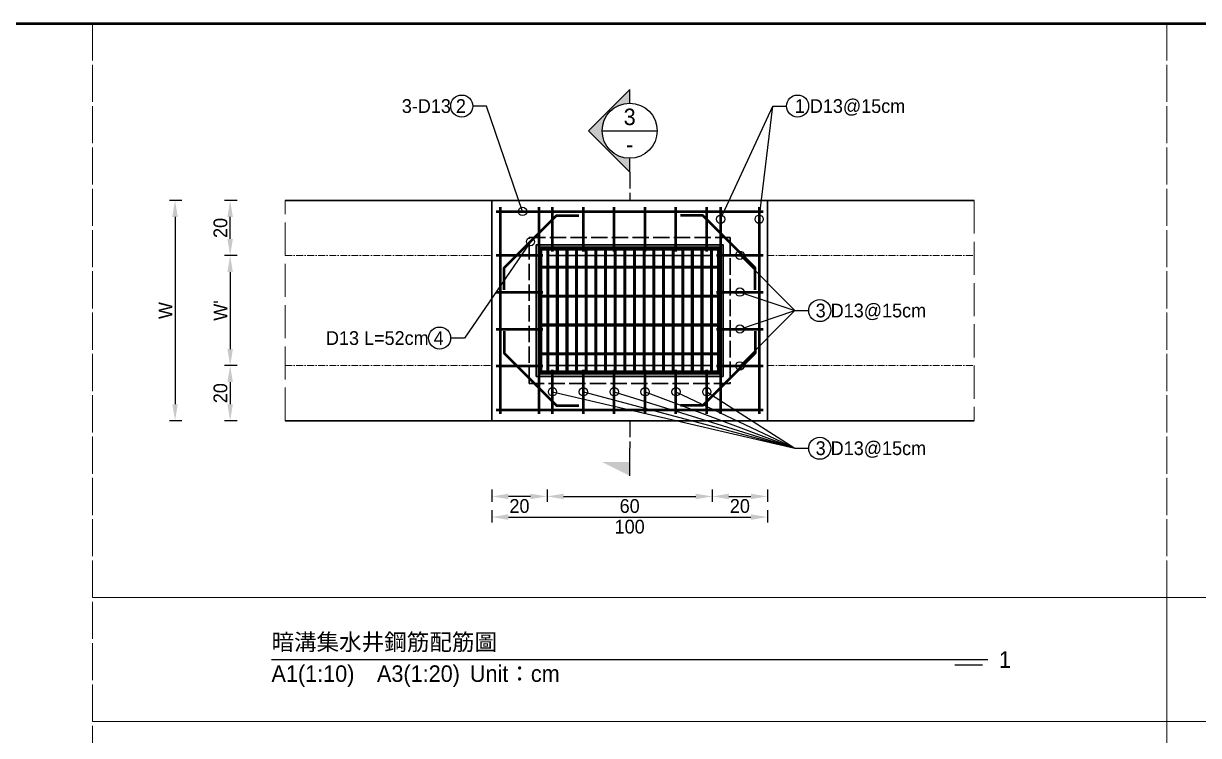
# Model space of a CAD drawing. Extents: x -7340 to 3675, y -3342 to 777.
# Drawn here: x -6485 to -6058.6, y -1772.6 to -1514 of the extents above; entities that cross this region are included whole.
import ezdxf
from ezdxf import colors
from ezdxf.entities.mleader import LeaderData, LeaderLine
from ezdxf.math import Vec2, Vec3

# ---------------------------------------------------------------- set-up
doc = ezdxf.new("R2010")
doc.units = 0
doc.header["$MEASUREMENT"] = 0
doc.linetypes.add('ACAD_ISO02W100', pattern=[15, 12, -3])
doc.linetypes.add('CENTERX2', pattern=[4, 2.5, -0.5, 0.5, -0.5])
for name, color, linetype, lineweight in [('一、3.基本-變更', 1, 'Continuous', 50), ('二、1.繪圖-既有設施', 8, 'Continuous', 20), ('二、2.繪圖-施作項目', 181, 'Continuous', 30), ('二、5.繪圖-鋼筋', 60, 'Continuous', 50), ('二、6.繪圖-其他施作項目', 35, 'Continuous', 30)]:
    doc.layers.add(name, color=color, linetype=linetype, lineweight=lineweight)
doc.layers.add('一、4.基本-隱藏', color=9, linetype='ACAD_ISO02W100', lineweight=20, plot=False)
doc.layers.add('三、3.文字-註解文字', color=2, linetype='Continuous')
doc.styles.add('次圖名(詳圖)', font='MS PGothic.ttf', dxfattribs={"height": 6})
doc.styles.add('註解文字(詳圖)', font='MS PGothic.ttf', dxfattribs={"height": 5})
doc.dimstyles.new('註解文字(詳圖)', dxfattribs={"dimtxt": 5, "dimasz": 6, "dimexe": 2, "dimexo": 5, "dimgap": 1, "dimtad": 2, "dimzin": 0, "dimdsep": 46, "dimtxsty": '註解文字(詳圖)', "dimcen": 0.1, "dimclrd": 144, "dimclre": 144, "dimclrt": 256, "dimadec": 0, "dimazin": 0, "dimtfac": 1, "dimtofl": 0, "dimtmove": 0, "dimatfit": 3, "dimfxlon": 1, "dimtolj": 1, "dimtzin": 0, "dimlwd": -1, "dimlwe": -1, "dimarcsym": 1})
pattern_1 = [(45, (-7470.3608, -1414.5957), (-2.65165, 2.65165), []), (45, (-7469.477, -1414.5957), (-2.65165, 2.65165), []), (45, (-7468.593, -1414.5957), (-2.65165, 2.65165), []), (45, (-7467.709, -1414.5957), (-2.65165, 2.65165), [])]

# ---------------------------------------------------------------- blocks, each defined once
blk = doc.blocks.new('*D376')
at = {"layer": 'Defpoints', "color": 0, "transparency": 16777216}
for p in [(-6410, -1578.25), (-6390, -1578.25), (-6390, -1598.25)]:
    blk.add_point(p, dxfattribs=at)
at = {"layer": '三、3.文字-註解文字', "color": 144, "transparency": 16777216}
for p, q in [((-6407.5, -1578.25), (-6412, -1578.25)), ((-6410, -1592.25), (-6410, -1584.25)), ((-6407.5, -1598.25), (-6412, -1598.25))]:
    blk.add_line(p, q, dxfattribs=at)
for points in [[(-6411, -1584.25), (-6409, -1584.25), (-6410, -1578.25)], [(-6411, -1592.25), (-6409, -1592.25), (-6410, -1598.25)]]:
    blk.add_solid(points, dxfattribs=at)
at = {"layer": '三、3.文字-註解文字', "transparency": 16777216, "insert": (-6413.5, -1588.25), "char_height": 5, "attachment_point": 5, "rotation": 90, "style": '註解文字(詳圖)'}
blk.add_mtext('\\A1;20', dxfattribs=at)
blk = doc.blocks.new('*D385')
at = {"layer": 'Defpoints', "color": 0, "transparency": 16777216}
for p in [(-6390, -1598.25), (-6410, -1638.25), (-6390, -1638.25)]:
    blk.add_point(p, dxfattribs=at)
at = {"layer": '三、3.文字-註解文字', "color": 144, "transparency": 16777216}
for p, q in [((-6407.5, -1598.25), (-6412, -1598.25)), ((-6410, -1604.25), (-6410, -1632.25)), ((-6407.5, -1638.25), (-6412, -1638.25))]:
    blk.add_line(p, q, dxfattribs=at)
for points in [[(-6411, -1604.25), (-6409, -1604.25), (-6410, -1598.25)], [(-6411, -1632.25), (-6409, -1632.25), (-6410, -1638.25)]]:
    blk.add_solid(points, dxfattribs=at)
at = {"layer": '三、3.文字-註解文字', "transparency": 16777216, "insert": (-6413.5, -1618.25), "char_height": 5, "attachment_point": 5, "rotation": 90, "style": '註解文字(詳圖)'}
blk.add_mtext("\\A1;W'", dxfattribs=at)
blk = doc.blocks.new('*D386')
at = {"layer": 'Defpoints', "color": 0, "transparency": 16777216}
for p in [(-6390, -1638.25), (-6410, -1658.25), (-6390, -1658.25)]:
    blk.add_point(p, dxfattribs=at)
at = {"layer": '三、3.文字-註解文字', "color": 144, "transparency": 16777216}
for p, q in [((-6407.5, -1638.25), (-6412, -1638.25)), ((-6410, -1644.25), (-6410, -1652.25)), ((-6407.5, -1658.25), (-6412, -1658.25))]:
    blk.add_line(p, q, dxfattribs=at)
for points in [[(-6411, -1644.25), (-6409, -1644.25), (-6410, -1638.25)], [(-6411, -1652.25), (-6409, -1652.25), (-6410, -1658.25)]]:
    blk.add_solid(points, dxfattribs=at)
at = {"layer": '三、3.文字-註解文字', "transparency": 16777216, "insert": (-6413.5, -1648.25), "char_height": 5, "attachment_point": 5, "rotation": 90, "style": '註解文字(詳圖)'}
blk.add_mtext('\\A1;20', dxfattribs=at)
blk = doc.blocks.new('*D387')
at = {"layer": 'Defpoints', "color": 0, "transparency": 16777216}
for p in [(-6390, -1578.25), (-6430, -1658.25), (-6390, -1658.25)]:
    blk.add_point(p, dxfattribs=at)
at = {"layer": '三、3.文字-註解文字', "color": 144, "transparency": 16777216}
for p, q in [((-6427.5, -1578.25), (-6432, -1578.25)), ((-6430, -1584.25), (-6430, -1652.25)), ((-6427.5, -1658.25), (-6432, -1658.25))]:
    blk.add_line(p, q, dxfattribs=at)
for points in [[(-6431, -1584.25), (-6429, -1584.25), (-6430, -1578.25)], [(-6431, -1652.25), (-6429, -1652.25), (-6430, -1658.25)]]:
    blk.add_solid(points, dxfattribs=at)
at = {"layer": '三、3.文字-註解文字', "transparency": 16777216, "insert": (-6433.5, -1618.25), "char_height": 5, "attachment_point": 5, "rotation": 90, "style": '註解文字(詳圖)'}
blk.add_mtext('\\A1;W', dxfattribs=at)
blk = doc.blocks.new('_Small')
at = {"color": 0, "linetype": 'ByBlock', "lineweight": -2}
blk.add_circle((0, 0), 0.25, dxfattribs=at)
blk = doc.blocks.new('*D399')
at = {"layer": 'Defpoints', "color": 0, "transparency": 16777216}
for p in [(-6315, -1638.25), (-6295, -1638.25), (-6315, -1685.75)]:
    blk.add_point(p, dxfattribs=at)
at = {"layer": '三、3.文字-註解文字', "color": 144, "transparency": 16777216}
for p, q in [((-6315, -1683.25), (-6315, -1687.75)), ((-6295, -1683.25), (-6295, -1687.75)), ((-6301, -1685.75), (-6309, -1685.75))]:
    blk.add_line(p, q, dxfattribs=at)
for points in [[(-6309, -1684.75), (-6309, -1686.75), (-6315, -1685.75)], [(-6301, -1684.75), (-6301, -1686.75), (-6295, -1685.75)]]:
    blk.add_solid(points, dxfattribs=at)
at = {"layer": '三、3.文字-註解文字', "transparency": 16777216, "insert": (-6305, -1689.25), "char_height": 5, "attachment_point": 5, "style": '註解文字(詳圖)'}
blk.add_mtext('\\A1;20', dxfattribs=at)
blk = doc.blocks.new('*D400')
at = {"layer": 'Defpoints', "color": 0, "transparency": 16777216}
for p in [(-6295, -1638.25), (-6235, -1638.25), (-6235, -1685.75)]:
    blk.add_point(p, dxfattribs=at)
at = {"layer": '三、3.文字-註解文字', "color": 144, "transparency": 16777216}
for p, q in [((-6295, -1683.25), (-6295, -1687.75)), ((-6235, -1683.25), (-6235, -1687.75)), ((-6289, -1685.75), (-6241, -1685.75))]:
    blk.add_line(p, q, dxfattribs=at)
for points in [[(-6289, -1684.75), (-6289, -1686.75), (-6295, -1685.75)], [(-6241, -1684.75), (-6241, -1686.75), (-6235, -1685.75)]]:
    blk.add_solid(points, dxfattribs=at)
at = {"layer": '三、3.文字-註解文字', "transparency": 16777216, "insert": (-6265, -1689.25), "char_height": 5, "attachment_point": 5, "style": '註解文字(詳圖)'}
blk.add_mtext('\\A1;60', dxfattribs=at)
blk = doc.blocks.new('*D401')
at = {"layer": 'Defpoints', "color": 0, "transparency": 16777216}
for p in [(-6235, -1638.25), (-6215, -1638.25), (-6215, -1685.75)]:
    blk.add_point(p, dxfattribs=at)
at = {"layer": '三、3.文字-註解文字', "color": 144, "transparency": 16777216}
for p, q in [((-6235, -1683.25), (-6235, -1687.75)), ((-6215, -1683.25), (-6215, -1687.75)), ((-6229, -1685.75), (-6221, -1685.75))]:
    blk.add_line(p, q, dxfattribs=at)
for points in [[(-6229, -1684.75), (-6229, -1686.75), (-6235, -1685.75)], [(-6221, -1684.75), (-6221, -1686.75), (-6215, -1685.75)]]:
    blk.add_solid(points, dxfattribs=at)
at = {"layer": '三、3.文字-註解文字', "transparency": 16777216, "insert": (-6225, -1689.25), "char_height": 5, "attachment_point": 5, "style": '註解文字(詳圖)'}
blk.add_mtext('\\A1;20', dxfattribs=at)
blk = doc.blocks.new('*D402')
at = {"layer": 'Defpoints', "color": 0, "transparency": 16777216}
for p in [(-6315, -1658.25), (-6215, -1658.25), (-6215, -1693.25)]:
    blk.add_point(p, dxfattribs=at)
at = {"layer": '三、3.文字-註解文字', "color": 144, "transparency": 16777216}
for p, q in [((-6315, -1690.75), (-6315, -1695.25)), ((-6215, -1690.75), (-6215, -1695.25)), ((-6309, -1693.25), (-6221, -1693.25))]:
    blk.add_line(p, q, dxfattribs=at)
for points in [[(-6309, -1692.25), (-6309, -1694.25), (-6315, -1693.25)], [(-6221, -1692.25), (-6221, -1694.25), (-6215, -1693.25)]]:
    blk.add_solid(points, dxfattribs=at)
at = {"layer": '三、3.文字-註解文字', "transparency": 16777216, "insert": (-6265, -1696.75), "char_height": 5, "attachment_point": 5, "style": '註解文字(詳圖)'}
blk.add_mtext('\\A1;100', dxfattribs=at)

msp = doc.modelspace()

# ---------------------------------------------------------------- hatches: boundary and pattern name
at = {"layer": '三、3.文字-註解文字'}
h = msp.add_hatch(color=256, dxfattribs=at)
h.dxf.hatch_style = 1
h.paths.add_polyline_path([(-6265, -1537.943), (-6280, -1552.943), (-6265, -1567.943), (-6265, -1562.943, -0.4142136), (-6275, -1552.943, -0.4142136), (-6265, -1542.943)])
h = msp.add_hatch(color=256, dxfattribs=at)
h.dxf.hatch_style = 1
h.paths.add_polyline_path([(-6275, -1673.25), (-6265, -1678.25), (-6265, -1673.25)])
at = {"layer": '二、6.繪圖-其他施作項目'}
h = msp.add_hatch(color=256, dxfattribs=at)
h.dxf.hatch_style = 1
h.paths.add_polyline_path([(-6298.9, -1642.15), (-6231.1, -1642.15), (-6231.1, -1594.35), (-6298.9, -1594.35)])
h.paths.add_polyline_path([(-6298, -1641.25), (-6232, -1641.25), (-6232, -1595.25), (-6298, -1595.25)], flags=16)
h.paths.add_polyline_path([(-6295, -1598.25), (-6235, -1598.25), (-6235, -1638.25), (-6295, -1638.25)], flags=0)
h = msp.add_hatch(dxfattribs=at)
h.set_pattern_fill('ANSI34', color=256, scale=5)
h.set_pattern_definition(pattern_1)
h.paths.add_polyline_path([(-6233, -1602.25), (-6297, -1602.25), (-6297, -1602.75), (-6233, -1602.75)])
h = msp.add_hatch(dxfattribs=at)
h.set_pattern_fill('ANSI34', color=256, scale=5)
h.set_pattern_definition(pattern_1)
h.paths.add_polyline_path([(-6233, -1612.75), (-6297, -1612.75), (-6297, -1613.25), (-6233, -1613.25)])
h = msp.add_hatch(dxfattribs=at)
h.set_pattern_fill('ANSI34', color=256, scale=5)
h.set_pattern_definition(pattern_1)
h.paths.add_polyline_path([(-6233, -1623.25), (-6297, -1623.25), (-6297, -1623.75), (-6233, -1623.75)])
h = msp.add_hatch(dxfattribs=at)
h.set_pattern_fill('ANSI34', color=256, scale=5)
h.set_pattern_definition(pattern_1)
h.paths.add_polyline_path([(-6233, -1633.75), (-6297, -1633.75), (-6297, -1634.25), (-6233, -1634.25)])

# ---------------------------------------------------------------- linework, layer by layer
at = {"layer": '一、3.基本-變更'}
msp.add_lwpolyline([(-7340, -1514), (-3920, -1514), (-3920, -2021), (-7340, -2021)], close=True, dxfattribs=at)
at = {"layer": '一、4.基本-隱藏'}
for points in [[(-6460, -1514), (-5680, -1514), (-5680, -2021), (-6460, -2021)], [(-6460, -1514), (-6070, -1514), (-6070, -1722.5), (-6460, -1722.5)], [(-6070, -1514), (-5770, -1514), (-5770, -1722.5), (-6070, -1722.5)], [(-6390, -1578.25), (-6140, -1578.25), (-6140, -1658.25), (-6390, -1658.25)], [(-6460, -1722.5), (-6070, -1722.5), (-6070, -1767.5), (-6460, -1767.5)], [(-6070, -1722.5), (-5770, -1722.5), (-5770, -1767.5), (-6070, -1767.5)], [(-6460, -1767.5), (-6070, -1767.5), (-6070, -1976), (-6460, -1976)], [(-6070, -1767.5), (-5770, -1767.5), (-5770, -1976), (-6070, -1976)]]:
    msp.add_lwpolyline(points, close=True, dxfattribs=at)
at = {"layer": '三、3.文字-註解文字'}
for points in [[(-6265, -1542.943), (-6265, -1537.943), (-6280, -1552.943), (-6265, -1567.943), (-6265, -1562.943)], [(-6275, -1552.943), (-6255, -1552.943)], [(-6265, -1678.25), (-6265, -1668.25)], [(-6395, -1745), (-6135, -1745)], [(-6137, -1747), (-6147, -1747)]]:
    msp.add_lwpolyline(points, dxfattribs=at)
at = {"layer": '三、3.文字-註解文字', "linetype": 'ACAD_ISO02W100', "ltscale": 0.5}
for points in [[(-6265, -1567.943), (-6265, -1577.943)], [(-6265, -1658.25), (-6265, -1668.25)]]:
    msp.add_lwpolyline(points, dxfattribs=at)
at = {"layer": '三、3.文字-註解文字'}
for centre, radius in [((-6325.93, -1544), 4), ((-6265, -1552.943), 10), ((-6204.07, -1544), 4), ((-6196, -1618.25), 4), ((-6334, -1628.25), 4), ((-6196, -1668.25), 4)]:
    msp.add_circle(centre, radius, dxfattribs=at)
at = {"layer": '二、1.繪圖-既有設施', "linetype": 'CENTERX2'}
for points in [[(-6390, -1598.25), (-6315, -1598.25)], [(-6215, -1598.25), (-6140, -1598.25)], [(-6390, -1638.25), (-6315, -1638.25)], [(-6215, -1638.25), (-6140, -1638.25)]]:
    msp.add_lwpolyline(points, dxfattribs=at)
at = {"layer": '二、2.繪圖-施作項目'}
for points in [[(-6390, -1578.25), (-6140, -1578.25)], [(-6315, -1578.25), (-6315, -1658.25)], [(-6215, -1578.25), (-6215, -1658.25)], [(-6390, -1658.25), (-6140, -1658.25)]]:
    msp.add_lwpolyline(points, dxfattribs=at)
msp.add_lwpolyline([(-6295, -1598.25), (-6235, -1598.25), (-6235, -1638.25), (-6295, -1638.25)], close=True, dxfattribs=at)
at = {"layer": '二、5.繪圖-鋼筋'}
for points in [[(-6312, -1580.75), (-6312, -1655.75)], [(-6298, -1580.75), (-6298, -1655.75)], [(-6293, -1596.75), (-6293, -1580.75)], [(-6281.8, -1596.75), (-6281.8, -1580.75)], [(-6270.6, -1596.75), (-6270.6, -1580.75)], [(-6259.4, -1596.75), (-6259.4, -1580.75)], [(-6248.2, -1596.75), (-6248.2, -1580.75)], [(-6237, -1596.75), (-6237, -1580.75)], [(-6232, -1580.75), (-6232, -1655.75)], [(-6218, -1580.75), (-6218, -1655.75)], [(-6313.5, -1582.25), (-6216.5, -1582.25)], [(-6310.5, -1610.75), (-6310.5, -1602.75), (-6291.5, -1583.75), (-6283.5, -1583.75)], [(-6219.5, -1610.75), (-6219.5, -1602.75), (-6238.5, -1583.75), (-6246.5, -1583.75)], [(-6313.5, -1598.15), (-6296.5, -1598.15)], [(-6233.5, -1598.15), (-6216.5, -1598.15)], [(-6313.5, -1611.55), (-6296.5, -1611.55)], [(-6233.5, -1611.55), (-6216.5, -1611.55)], [(-6313.5, -1624.95), (-6296.5, -1624.95)], [(-6310.5, -1625.75), (-6310.5, -1633.75), (-6291.5, -1652.75), (-6283.5, -1652.75)], [(-6219.5, -1625.75), (-6219.5, -1633.75), (-6238.5, -1652.75), (-6246.5, -1652.75)], [(-6233.5, -1624.95), (-6216.5, -1624.95)], [(-6313.5, -1638.35), (-6296.5, -1638.35)], [(-6293, -1655.75), (-6293, -1639.75)], [(-6281.8, -1655.75), (-6281.8, -1639.75)], [(-6270.6, -1655.75), (-6270.6, -1639.75)], [(-6259.4, -1655.75), (-6259.4, -1639.75)], [(-6248.2, -1655.75), (-6248.2, -1639.75)], [(-6237, -1655.75), (-6237, -1639.75)], [(-6233.5, -1638.35), (-6216.5, -1638.35)], [(-6313.5, -1654.25), (-6216.5, -1654.25)]]:
    msp.add_lwpolyline(points, dxfattribs=at)
at = {"layer": '二、6.繪圖-其他施作項目', "linetype": 'ACAD_ISO02W100', "ltscale": 0.5}
for points in [[(-6301.5, -1591.75), (-6228.5, -1591.75), (-6228.5, -1644.75), (-6301.5, -1644.75)], [(-6295, -1598.25), (-6235, -1598.25), (-6235, -1638.25), (-6295, -1638.25)]]:
    msp.add_lwpolyline(points, close=True, dxfattribs=at)
at = {"layer": '二、6.繪圖-其他施作項目'}
for points in [[(-6298.9, -1594.35), (-6231.1, -1594.35), (-6231.1, -1642.15), (-6298.9, -1642.15)], [(-6298, -1595.25), (-6232, -1595.25), (-6232, -1641.25), (-6298, -1641.25)], [(-6297.5, -1595.75), (-6232.5, -1595.75), (-6232.5, -1640.75), (-6297.5, -1640.75)]]:
    msp.add_lwpolyline(points, close=True, dxfattribs=at)
for points in [[(-6297.5, -1595.75), (-6232.5, -1595.75)], [(-6297.5, -1595.75), (-6297.5, -1640.75)], [(-6297, -1595.75), (-6297, -1640.75)], [(-6297, -1596.25), (-6233, -1596.25)], [(-6295, -1596.25), (-6295, -1602.25)], [(-6294.5, -1596.25), (-6294.5, -1602.25)], [(-6291.5, -1596.25), (-6291.5, -1602.25)], [(-6291, -1596.25), (-6291, -1602.25)], [(-6288, -1596.25), (-6288, -1602.25)], [(-6287.5, -1596.25), (-6287.5, -1602.25)], [(-6284.5, -1596.25), (-6284.5, -1602.25)], [(-6284, -1596.25), (-6284, -1602.25)], [(-6281, -1596.25), (-6281, -1602.25)], [(-6280.5, -1596.25), (-6280.5, -1602.25)], [(-6277.5, -1596.25), (-6277.5, -1602.25)], [(-6277, -1596.25), (-6277, -1602.25)], [(-6274, -1596.25), (-6274, -1602.25)], [(-6273.5, -1596.25), (-6273.5, -1602.25)], [(-6270.5, -1596.25), (-6270.5, -1602.25)], [(-6270, -1596.25), (-6270, -1602.25)], [(-6267, -1596.25), (-6267, -1602.25)], [(-6266.5, -1596.25), (-6266.5, -1602.25)], [(-6263.5, -1596.25), (-6263.5, -1602.25)], [(-6263, -1596.25), (-6263, -1602.25)], [(-6260, -1596.25), (-6260, -1602.25)], [(-6259.5, -1596.25), (-6259.5, -1602.25)], [(-6256.5, -1596.25), (-6256.5, -1602.25)], [(-6256, -1596.25), (-6256, -1602.25)], [(-6253, -1596.25), (-6253, -1602.25)], [(-6252.5, -1596.25), (-6252.5, -1602.25)], [(-6249.5, -1596.25), (-6249.5, -1602.25)], [(-6249, -1596.25), (-6249, -1602.25)], [(-6246, -1596.25), (-6246, -1602.25)], [(-6245.5, -1596.25), (-6245.5, -1602.25)], [(-6242.5, -1596.25), (-6242.5, -1602.25)], [(-6242, -1596.25), (-6242, -1602.25)], [(-6239, -1596.25), (-6239, -1602.25)], [(-6238.5, -1596.25), (-6238.5, -1602.25)], [(-6235.5, -1596.25), (-6235.5, -1602.25)], [(-6235, -1596.25), (-6235, -1602.25)], [(-6233, -1595.75), (-6233, -1640.75)], [(-6232.5, -1595.75), (-6232.5, -1640.75)], [(-6297, -1602.25), (-6233, -1602.25)], [(-6297, -1602.75), (-6233, -1602.75)], [(-6295, -1602.75), (-6295, -1612.75)], [(-6294.5, -1602.75), (-6294.5, -1612.75)], [(-6291.5, -1602.75), (-6291.5, -1612.75)], [(-6291, -1602.75), (-6291, -1612.75)], [(-6288, -1602.75), (-6288, -1612.75)], [(-6287.5, -1602.75), (-6287.5, -1612.75)], [(-6284.5, -1602.75), (-6284.5, -1612.75)], [(-6284, -1602.75), (-6284, -1612.75)], [(-6281, -1602.75), (-6281, -1612.75)], [(-6280.5, -1602.75), (-6280.5, -1612.75)], [(-6277.5, -1602.75), (-6277.5, -1612.75)], [(-6277, -1602.75), (-6277, -1612.75)], [(-6274, -1602.75), (-6274, -1612.75)], [(-6273.5, -1602.75), (-6273.5, -1612.75)], [(-6270.5, -1602.75), (-6270.5, -1612.75)], [(-6270, -1602.75), (-6270, -1612.75)], [(-6267, -1602.75), (-6267, -1612.75)], [(-6266.5, -1602.75), (-6266.5, -1612.75)], [(-6263.5, -1602.75), (-6263.5, -1612.75)], [(-6263, -1602.75), (-6263, -1612.75)], [(-6260, -1602.75), (-6260, -1612.75)], [(-6259.5, -1602.75), (-6259.5, -1612.75)], [(-6256.5, -1602.75), (-6256.5, -1612.75)], [(-6256, -1602.75), (-6256, -1612.75)], [(-6253, -1602.75), (-6253, -1612.75)], [(-6252.5, -1602.75), (-6252.5, -1612.75)], [(-6249.5, -1602.75), (-6249.5, -1612.75)], [(-6249, -1602.75), (-6249, -1612.75)], [(-6246, -1602.75), (-6246, -1612.75)], [(-6245.5, -1602.75), (-6245.5, -1612.75)], [(-6242.5, -1602.75), (-6242.5, -1612.75)], [(-6242, -1602.75), (-6242, -1612.75)], [(-6239, -1602.75), (-6239, -1612.75)], [(-6238.5, -1602.75), (-6238.5, -1612.75)], [(-6235.5, -1602.75), (-6235.5, -1612.75)], [(-6235, -1602.75), (-6235, -1612.75)], [(-6297, -1612.75), (-6233, -1612.75)], [(-6297, -1613.25), (-6233, -1613.25)], [(-6295, -1613.25), (-6295, -1623.25)], [(-6294.5, -1613.25), (-6294.5, -1623.25)], [(-6291.5, -1613.25), (-6291.5, -1623.25)], [(-6291, -1613.25), (-6291, -1623.25)], [(-6288, -1613.25), (-6288, -1623.25)], [(-6287.5, -1613.25), (-6287.5, -1623.25)], [(-6284.5, -1613.25), (-6284.5, -1623.25)], [(-6284, -1613.25), (-6284, -1623.25)], [(-6281, -1613.25), (-6281, -1623.25)], [(-6280.5, -1613.25), (-6280.5, -1623.25)], [(-6277.5, -1613.25), (-6277.5, -1623.25)], [(-6277, -1613.25), (-6277, -1623.25)], [(-6274, -1613.25), (-6274, -1623.25)], [(-6273.5, -1613.25), (-6273.5, -1623.25)], [(-6270.5, -1613.25), (-6270.5, -1623.25)], [(-6270, -1613.25), (-6270, -1623.25)], [(-6267, -1613.25), (-6267, -1623.25)], [(-6266.5, -1613.25), (-6266.5, -1623.25)], [(-6263.5, -1613.25), (-6263.5, -1623.25)], [(-6263, -1613.25), (-6263, -1623.25)], [(-6260, -1613.25), (-6260, -1623.25)], [(-6259.5, -1613.25), (-6259.5, -1623.25)], [(-6256.5, -1613.25), (-6256.5, -1623.25)], [(-6256, -1613.25), (-6256, -1623.25)], [(-6253, -1613.25), (-6253, -1623.25)], [(-6252.5, -1613.25), (-6252.5, -1623.25)], [(-6249.5, -1613.25), (-6249.5, -1623.25)], [(-6249, -1613.25), (-6249, -1623.25)], [(-6246, -1613.25), (-6246, -1623.25)], [(-6245.5, -1613.25), (-6245.5, -1623.25)], [(-6242.5, -1613.25), (-6242.5, -1623.25)], [(-6242, -1613.25), (-6242, -1623.25)], [(-6239, -1613.25), (-6239, -1623.25)], [(-6238.5, -1613.25), (-6238.5, -1623.25)], [(-6235.5, -1613.25), (-6235.5, -1623.25)], [(-6235, -1613.25), (-6235, -1623.25)], [(-6297, -1623.25), (-6233, -1623.25)], [(-6297, -1623.75), (-6233, -1623.75)], [(-6295, -1623.75), (-6295, -1633.75)], [(-6294.5, -1623.75), (-6294.5, -1633.75)], [(-6291.5, -1623.75), (-6291.5, -1633.75)], [(-6291, -1623.75), (-6291, -1633.75)], [(-6288, -1623.75), (-6288, -1633.75)], [(-6287.5, -1623.75), (-6287.5, -1633.75)], [(-6284.5, -1623.75), (-6284.5, -1633.75)], [(-6284, -1623.75), (-6284, -1633.75)], [(-6281, -1623.75), (-6281, -1633.75)], [(-6280.5, -1623.75), (-6280.5, -1633.75)], [(-6277.5, -1623.75), (-6277.5, -1633.75)], [(-6277, -1623.75), (-6277, -1633.75)], [(-6274, -1623.75), (-6274, -1633.75)], [(-6273.5, -1623.75), (-6273.5, -1633.75)], [(-6270.5, -1623.75), (-6270.5, -1633.75)], [(-6270, -1623.75), (-6270, -1633.75)], [(-6267, -1623.75), (-6267, -1633.75)], [(-6266.5, -1623.75), (-6266.5, -1633.75)], [(-6263.5, -1623.75), (-6263.5, -1633.75)], [(-6263, -1623.75), (-6263, -1633.75)], [(-6260, -1623.75), (-6260, -1633.75)], [(-6259.5, -1623.75), (-6259.5, -1633.75)], [(-6256.5, -1623.75), (-6256.5, -1633.75)], [(-6256, -1623.75), (-6256, -1633.75)], [(-6253, -1623.75), (-6253, -1633.75)], [(-6252.5, -1623.75), (-6252.5, -1633.75)], [(-6249.5, -1623.75), (-6249.5, -1633.75)], [(-6249, -1623.75), (-6249, -1633.75)], [(-6246, -1623.75), (-6246, -1633.75)], [(-6245.5, -1623.75), (-6245.5, -1633.75)], [(-6242.5, -1623.75), (-6242.5, -1633.75)], [(-6242, -1623.75), (-6242, -1633.75)], [(-6239, -1623.75), (-6239, -1633.75)], [(-6238.5, -1623.75), (-6238.5, -1633.75)], [(-6235.5, -1623.75), (-6235.5, -1633.75)], [(-6235, -1623.75), (-6235, -1633.75)], [(-6297, -1633.75), (-6233, -1633.75)], [(-6297, -1634.25), (-6233, -1634.25)], [(-6295, -1634.25), (-6295, -1640.25)], [(-6294.5, -1634.25), (-6294.5, -1640.25)], [(-6291.5, -1634.25), (-6291.5, -1640.25)], [(-6291, -1634.25), (-6291, -1640.25)], [(-6288, -1634.25), (-6288, -1640.25)], [(-6287.5, -1634.25), (-6287.5, -1640.25)], [(-6284.5, -1634.25), (-6284.5, -1640.25)], [(-6284, -1634.25), (-6284, -1640.25)], [(-6281, -1634.25), (-6281, -1640.25)], [(-6280.5, -1634.25), (-6280.5, -1640.25)], [(-6277.5, -1634.25), (-6277.5, -1640.25)], [(-6277, -1634.25), (-6277, -1640.25)], [(-6274, -1634.25), (-6274, -1640.25)], [(-6273.5, -1634.25), (-6273.5, -1640.25)], [(-6270.5, -1634.25), (-6270.5, -1640.25)], [(-6270, -1634.25), (-6270, -1640.25)], [(-6267, -1634.25), (-6267, -1640.25)], [(-6266.5, -1634.25), (-6266.5, -1640.25)], [(-6263.5, -1634.25), (-6263.5, -1640.25)], [(-6263, -1634.25), (-6263, -1640.25)], [(-6260, -1634.25), (-6260, -1640.25)], [(-6259.5, -1634.25), (-6259.5, -1640.25)], [(-6256.5, -1634.25), (-6256.5, -1640.25)], [(-6256, -1634.25), (-6256, -1640.25)], [(-6253, -1634.25), (-6253, -1640.25)], [(-6252.5, -1634.25), (-6252.5, -1640.25)], [(-6249.5, -1634.25), (-6249.5, -1640.25)], [(-6249, -1634.25), (-6249, -1640.25)], [(-6246, -1634.25), (-6246, -1640.25)], [(-6245.5, -1634.25), (-6245.5, -1640.25)], [(-6242.5, -1634.25), (-6242.5, -1640.25)], [(-6242, -1634.25), (-6242, -1640.25)], [(-6239, -1634.25), (-6239, -1640.25)], [(-6238.5, -1634.25), (-6238.5, -1640.25)], [(-6235.5, -1634.25), (-6235.5, -1640.25)], [(-6235, -1634.25), (-6235, -1640.25)], [(-6297.5, -1640.75), (-6232.5, -1640.75)], [(-6297, -1640.25), (-6233, -1640.25)]]:
    msp.add_lwpolyline(points, dxfattribs=at)

# ---------------------------------------------------------------- texts
at = {"layer": '三、3.文字-註解文字', "char_height": 6}
for s, width, gutter_width, insert, attachment_point, style in [('3', 6.60394, 25, (-6265, -1547.943), 5, '註解文字(詳圖)'), ('-', 6.60394, 25, (-6265, -1557.943), 5, '註解文字(詳圖)'), ('{\\fMS PGothic|b0|i0|c128|p34;暗溝}集水井{\\fMS PGothic|b0|i0|c128|p34;鋼筋配筋圖}', 113.35584, 15, (-6395, -1739), 4, '次圖名(詳圖)'), ('1', 3, 15, (-6131, -1745), 4, '次圖名(詳圖)'), ('A1(1:10)\u3000A3(1:20){\\fMS PGothic|b0|i0|c128|p34;^IUnit：cm}', 136.03259, 15, (-6395, -1751), 4, '次圖名(詳圖)')]:
    msp.add_mtext_dynamic_manual_height_columns(s, width=width, gutter_width=gutter_width, heights=[0], dxfattribs=dict(at, insert=insert, attachment_point=attachment_point, style=style))

# ---------------------------------------------------------------- dimensions: what is measured, and where the dimension line sits
at = {"layer": '三、3.文字-註解文字'}
for base, p1, p2, text, picture, middle in [((-6430, -1658.25), (-6390, -1578.25), (-6390, -1658.25), 'W', '*D387', (-6433.5, -1618.25)), ((-6410, -1578.25), (-6390, -1598.25), (-6390, -1578.25), '20', '*D376', (-6413.5, -1588.25)), ((-6410, -1638.25), (-6390, -1598.25), (-6390, -1638.25), "W'", '*D385', (-6413.5, -1618.25)), ((-6410, -1658.25), (-6390, -1638.25), (-6390, -1658.25), '20', '*D386', (-6413.5, -1648.25))]:
    dim = msp.add_linear_dim(base=base, p1=p1, p2=p2, angle=90, text=text, dimstyle='註解文字(詳圖)', dxfattribs=at)
    dim.commit()
    dim.dimension.update_dxf_attribs({"geometry": picture, "text_midpoint": middle})
for base, p1, p2, text, picture, middle in [((-6315, -1685.75), (-6295, -1638.25), (-6315, -1638.25), '20', '*D399', (-6305, -1689.25)), ((-6235, -1685.75), (-6295, -1638.25), (-6235, -1638.25), '60', '*D400', (-6265, -1689.25)), ((-6215, -1685.75), (-6235, -1638.25), (-6215, -1638.25), '20', '*D401', (-6225, -1689.25)), ((-6215, -1693.25), (-6315, -1658.25), (-6215, -1658.25), '100', '*D402', (-6265, -1696.75))]:
    dim = msp.add_linear_dim(base=base, p1=p1, p2=p2, text=text, dimstyle='註解文字(詳圖)', dxfattribs=at)
    dim.commit()
    dim.dimension.update_dxf_attribs({"geometry": picture, "text_midpoint": middle})

# ---------------------------------------------------------------- leaders
ml = msp.add_multileader_mtext('Standard', dxfattribs=at)
ml.set_content('{\\fMS PGothic|b0|i0|c128|p34;3-D13 }2{\\fMS PGothic|b0|i0|c128|p34; }', color=256, style='註解文字(詳圖)')
ml.set_leader_properties(color=144, linetype='ByLayer', lineweight=-1)
ml.set_arrow_properties(name='SMALL')
ml.build(insert=Vec2(0, 0))
ml.multileader.update_dxf_attribs({"dogleg_length": 5, "arrow_head_size": 6})
ctx = ml.context
ctx.base_point, ctx.char_height, ctx.arrow_head_size, ctx.landing_gap_size, ctx.plane_origin = Vec3(-6351.305, -1544), 5, 6, 2.5, Vec3(-6415.339, -1591.835)
ctx.text_align_type = 2
notes = []
notes.append((ctx, [(1, (1, 1, 0), (-6316.93, -1544), (-1, 0), 5, [(0, [(-6303.884, -1582.25)], 0, [])])]))
ctx.mtext.insert, ctx.mtext.width, ctx.mtext.alignment, ctx.mtext.flow_direction = Vec3(-6324.43, -1541.486), 42.33146, 3, 5
ml = msp.add_multileader_mtext('Standard', dxfattribs=at)
ml.set_content('{\\fMS PGothic|b0|i0|c128|p34;1 }D13@15cm', color=256, style='註解文字(詳圖)')
ml.set_leader_properties(color=144, linetype='ByLayer', lineweight=-1)
ml.set_arrow_properties(name='SMALL')
ml.build(insert=Vec2(0, 0))
ml.multileader.update_dxf_attribs({"dogleg_length": 5, "arrow_head_size": 6})
ctx = ml.context
ctx.base_point, ctx.char_height, ctx.arrow_head_size, ctx.landing_gap_size, ctx.plane_origin = Vec3(-6208.07, -1544), 5, 6, 3, Vec3(-6250.695, -1591.835)
notes.append((ctx, [(0, (1, 1, 0), (-6213.07, -1544), (1, 0), 5, [(0, [(-6232, -1585.081)], 0, [])])]))
ctx.mtext.insert, ctx.mtext.flow_direction = Vec3(-6205.07, -1541.486), 5
ml = msp.add_multileader_mtext('Standard', dxfattribs=at)
ml.set_content('{\\fMS PGothic|b0|i0|c128|p34; }', color=256, style='註解文字(詳圖)')
ml.set_leader_properties(color=144, linetype='ByLayer', lineweight=-1)
ml.set_arrow_properties(name='SMALL')
ml.build(insert=Vec2(0, 0))
ml.multileader.update_dxf_attribs({"dogleg_length": 5, "arrow_head_size": 6})
ctx = ml.context
ctx.base_point, ctx.char_height, ctx.arrow_head_size, ctx.landing_gap_size, ctx.plane_origin = Vec3(-6208.07, -1544), 5, 6, 3, Vec3(-6236.695, -1591.835)
notes.append((ctx, [(0, (1, 1, 0), (-6213.07, -1544), (1, 0), 5, [(0, [(-6218, -1585.081)], 0, [])])]))
ctx.mtext.insert, ctx.mtext.flow_direction = Vec3(-6205.07, -1541.5), 5
ml = msp.add_multileader_mtext('Standard', dxfattribs=at)
ml.set_content('{\\fMS PGothic|b0|i0|c128|p34;D13 }L=52cm{\\fMS PGothic|b0|i0|c128|p34; 4 }', color=256, style='註解文字(詳圖)')
ml.set_leader_properties(color=144, linetype='ByLayer', lineweight=-1)
ml.set_arrow_properties(name='SMALL')
ml.build(insert=Vec2(0, 0))
ml.multileader.update_dxf_attribs({"dogleg_length": 5, "arrow_head_size": 6})
ctx = ml.context
ctx.base_point, ctx.char_height, ctx.arrow_head_size, ctx.landing_gap_size, ctx.plane_origin = Vec3(-6378.153, -1628.25), 5, 6, 2.5, Vec3(-6423.409, -1676.085)
ctx.text_align_type = 2
notes.append((ctx, [(1, (1, 1, 0), (-6325, -1628.25), (-1, 0), 5, [(0, [(-6301, -1593.25)], 0, [])])]))
ctx.mtext.insert, ctx.mtext.width, ctx.mtext.alignment, ctx.mtext.flow_direction = Vec3(-6332.5, -1625.736), 45.36597, 3, 5
ml = msp.add_multileader_mtext('Standard', dxfattribs=at)
ml.set_content('3{\\fMS PGothic|b0|i0|c128|p34; D13@15cm}', color=256, style='註解文字(詳圖)')
ml.set_leader_properties(color=144, linetype='ByLayer', lineweight=-1)
ml.set_arrow_properties(name='SMALL')
ml.build(insert=Vec2(0, 0))
ml.multileader.update_dxf_attribs({"dogleg_length": 5, "arrow_head_size": 6})
ctx = ml.context
ctx.base_point, ctx.char_height, ctx.arrow_head_size, ctx.landing_gap_size, ctx.plane_origin = Vec3(-6200, -1618.25), 5, 6, 2.5, Vec3(-6242.625, -1666.085)
notes.append((ctx, [(0, (1, 1, 0), (-6205, -1618.25), (1, 0), 5, [(0, [(-6225, -1598.15)], 0, [])])]))
ctx.mtext.insert, ctx.mtext.flow_direction = Vec3(-6197.5, -1615.736), 5
ml = msp.add_multileader_mtext('Standard', dxfattribs=at)
ml.set_content('{\\fMS PGothic|b0|i0|c128|p34; }', color=256, style='註解文字(詳圖)')
ml.set_leader_properties(color=144, linetype='ByLayer', lineweight=-1)
ml.set_arrow_properties(name='SMALL')
ml.build(insert=Vec2(0, 0))
ml.multileader.update_dxf_attribs({"dogleg_length": 5, "arrow_head_size": 6})
ctx = ml.context
ctx.base_point, ctx.char_height, ctx.arrow_head_size, ctx.landing_gap_size, ctx.plane_origin = Vec3(-6200, -1618.25), 5, 6, 3, Vec3(-6228.625, -1666.085)
notes.append((ctx, [(0, (1, 1, 0), (-6205, -1618.25), (1, 0), 5, [(0, [(-6225, -1611.55)], 0, [])])]))
ctx.mtext.insert, ctx.mtext.flow_direction = Vec3(-6197, -1615.75), 5
ml = msp.add_multileader_mtext('Standard', dxfattribs=at)
ml.set_content('{\\fMS PGothic|b0|i0|c128|p34; }', color=256, style='註解文字(詳圖)')
ml.set_leader_properties(color=144, linetype='ByLayer', lineweight=-1)
ml.set_arrow_properties(name='SMALL')
ml.build(insert=Vec2(0, 0))
ml.multileader.update_dxf_attribs({"dogleg_length": 5, "arrow_head_size": 6})
ctx = ml.context
ctx.base_point, ctx.char_height, ctx.arrow_head_size, ctx.landing_gap_size, ctx.plane_origin = Vec3(-6200, -1618.25), 5, 6, 3, Vec3(-6228.625, -1680.585)
notes.append((ctx, [(0, (1, 1, 0), (-6205, -1618.25), (1, 0), 5, [(0, [(-6225, -1624.95)], 0, [])])]))
ctx.mtext.insert, ctx.mtext.flow_direction = Vec3(-6197, -1615.75), 5
ml = msp.add_multileader_mtext('Standard', dxfattribs=at)
ml.set_content('{\\fMS PGothic|b0|i0|c128|p34; }', color=256, style='註解文字(詳圖)')
ml.set_leader_properties(color=144, linetype='ByLayer', lineweight=-1)
ml.set_arrow_properties(name='SMALL')
ml.build(insert=Vec2(0, 0))
ml.multileader.update_dxf_attribs({"dogleg_length": 5, "arrow_head_size": 6})
ctx = ml.context
ctx.base_point, ctx.char_height, ctx.arrow_head_size, ctx.landing_gap_size, ctx.plane_origin = Vec3(-6200, -1618.25), 5, 6, 3, Vec3(-6228.625, -1695.085)
notes.append((ctx, [(0, (1, 1, 0), (-6205, -1618.25), (1, 0), 5, [(0, [(-6225, -1638.35)], 0, [])])]))
ctx.mtext.insert, ctx.mtext.flow_direction = Vec3(-6197, -1615.75), 5
ml = msp.add_multileader_mtext('Standard', dxfattribs=at)
ml.set_content('{\\fMS PGothic|b0|i0|c128|p34; }', color=256, style='註解文字(詳圖)')
ml.set_leader_properties(color=144, linetype='ByLayer', lineweight=-1)
ml.set_arrow_properties(name='SMALL')
ml.build(insert=Vec2(0, 0))
ml.multileader.update_dxf_attribs({"dogleg_length": 5, "arrow_head_size": 6})
ctx = ml.context
ctx.base_point, ctx.char_height, ctx.arrow_head_size, ctx.landing_gap_size, ctx.plane_origin = Vec3(-6200, -1668.25), 5, 6, 3, Vec3(-6228.625, -1759.585)
notes.append((ctx, [(0, (1, 1, 0), (-6205, -1668.25), (1, 0), 5, [(0, [(-6293, -1647.75)], 0, [])])]))
ctx.mtext.insert, ctx.mtext.flow_direction = Vec3(-6197, -1665.75), 5
ml = msp.add_multileader_mtext('Standard', dxfattribs=at)
ml.set_content('{\\fMS PGothic|b0|i0|c128|p34; }', color=256, style='註解文字(詳圖)')
ml.set_leader_properties(color=144, linetype='ByLayer', lineweight=-1)
ml.set_arrow_properties(name='SMALL')
ml.build(insert=Vec2(0, 0))
ml.multileader.update_dxf_attribs({"dogleg_length": 5, "arrow_head_size": 6})
ctx = ml.context
ctx.base_point, ctx.char_height, ctx.arrow_head_size, ctx.landing_gap_size, ctx.plane_origin = Vec3(-6200, -1668.25), 5, 6, 3, Vec3(-6228.625, -1745.085)
notes.append((ctx, [(0, (1, 1, 0), (-6205, -1668.25), (1, 0), 5, [(0, [(-6281.8, -1647.75)], 0, [])])]))
ctx.mtext.insert, ctx.mtext.flow_direction = Vec3(-6197, -1665.75), 5
ml = msp.add_multileader_mtext('Standard', dxfattribs=at)
ml.set_content('{\\fMS PGothic|b0|i0|c128|p34; }', color=256, style='註解文字(詳圖)')
ml.set_leader_properties(color=144, linetype='ByLayer', lineweight=-1)
ml.set_arrow_properties(name='SMALL')
ml.build(insert=Vec2(0, 0))
ml.multileader.update_dxf_attribs({"dogleg_length": 5, "arrow_head_size": 6})
ctx = ml.context
ctx.base_point, ctx.char_height, ctx.arrow_head_size, ctx.landing_gap_size, ctx.plane_origin = Vec3(-6200, -1668.25), 5, 6, 3, Vec3(-6228.625, -1730.585)
notes.append((ctx, [(0, (1, 1, 0), (-6205, -1668.25), (1, 0), 5, [(0, [(-6270.6, -1647.75)], 0, [])])]))
ctx.mtext.insert, ctx.mtext.flow_direction = Vec3(-6197, -1665.75), 5
ml = msp.add_multileader_mtext('Standard', dxfattribs=at)
ml.set_content('{\\fMS PGothic|b0|i0|c128|p34; }', color=256, style='註解文字(詳圖)')
ml.set_leader_properties(color=144, linetype='ByLayer', lineweight=-1)
ml.set_arrow_properties(name='SMALL')
ml.build(insert=Vec2(0, 0))
ml.multileader.update_dxf_attribs({"dogleg_length": 5, "arrow_head_size": 6})
ctx = ml.context
ctx.base_point, ctx.char_height, ctx.arrow_head_size, ctx.landing_gap_size, ctx.plane_origin = Vec3(-6200, -1668.25), 5, 6, 3, Vec3(-6228.625, -1716.085)
notes.append((ctx, [(0, (1, 1, 0), (-6205, -1668.25), (1, 0), 5, [(0, [(-6259.4, -1647.75)], 0, [])])]))
ctx.mtext.insert, ctx.mtext.flow_direction = Vec3(-6197, -1665.75), 5
ml = msp.add_multileader_mtext('Standard', dxfattribs=at)
ml.set_content('3{\\fMS PGothic|b0|i0|c128|p34; D13@15cm}', color=256, style='註解文字(詳圖)')
ml.set_leader_properties(color=144, linetype='ByLayer', lineweight=-1)
ml.set_arrow_properties(name='SMALL')
ml.build(insert=Vec2(0, 0))
ml.multileader.update_dxf_attribs({"dogleg_length": 5, "arrow_head_size": 6})
ctx = ml.context
ctx.base_point, ctx.char_height, ctx.arrow_head_size, ctx.landing_gap_size, ctx.plane_origin = Vec3(-6200, -1668.25), 5, 6, 2.5, Vec3(-6242.625, -1716.085)
notes.append((ctx, [(0, (1, 1, 0), (-6205, -1668.25), (1, 0), 5, [(0, [(-6248.2, -1647.75)], 0, [])])]))
ctx.mtext.insert, ctx.mtext.flow_direction = Vec3(-6197.5, -1665.736), 5
ml = msp.add_multileader_mtext('Standard', dxfattribs=at)
ml.set_content('{\\fMS PGothic|b0|i0|c128|p34; }', color=256, style='註解文字(詳圖)')
ml.set_leader_properties(color=144, linetype='ByLayer', lineweight=-1)
ml.set_arrow_properties(name='SMALL')
ml.build(insert=Vec2(0, 0))
ml.multileader.update_dxf_attribs({"dogleg_length": 5, "arrow_head_size": 6})
ctx = ml.context
ctx.base_point, ctx.char_height, ctx.arrow_head_size, ctx.landing_gap_size, ctx.plane_origin = Vec3(-6200, -1668.25), 5, 6, 2.5, Vec3(-6231.425, -1716.085)
notes.append((ctx, [(0, (1, 1, 0), (-6205, -1668.25), (1, 0), 5, [(0, [(-6237, -1647.75)], 0, [])])]))
ctx.mtext.insert, ctx.mtext.flow_direction = Vec3(-6197.5, -1665.75), 5
for ctx, leaders in notes:
    for number, flags, end, landing, length, lines in leaders:
        leader = LeaderData()
        leader.index, (leader.has_last_leader_line, leader.has_dogleg_vector, leader.attachment_direction) = number, flags
        leader.last_leader_point, leader.dogleg_vector, leader.dogleg_length = Vec3(end), Vec3(landing), length
        for number, points, colour, breaks in lines:
            line = LeaderLine()
            line.index, line.vertices, line.color, line.breaks = number, Vec3.list(points), colors.encode_raw_color(colour), breaks
            leader.lines.append(line)
        ctx.leaders.append(leader)

doc.saveas('drawing.dxf')
